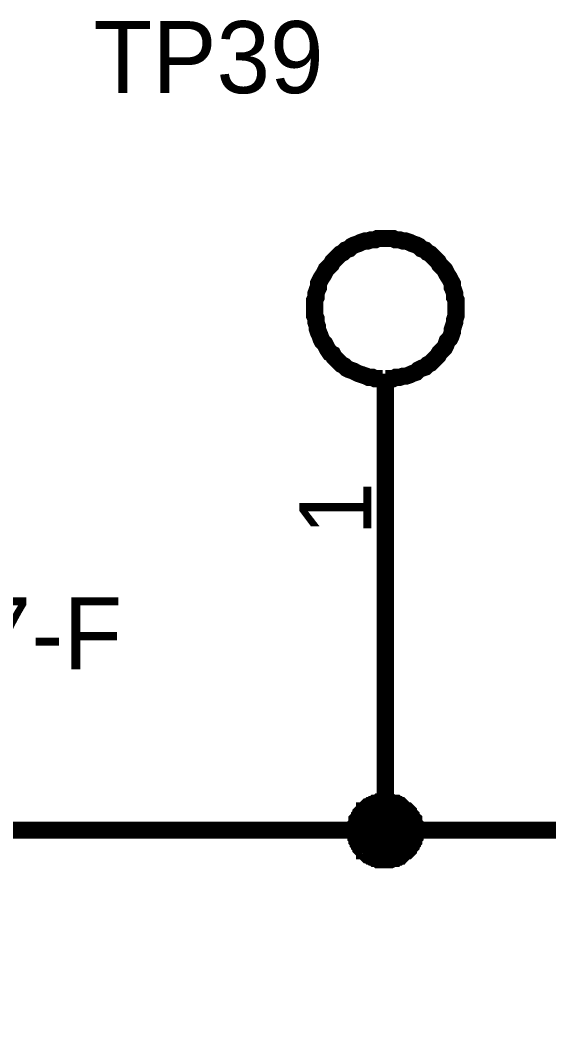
# Model space of a CAD drawing. Header units: millimetres. Extents: x 0 to 800, y 0 to 567.
# Drawn here: x 217.16 to 226.37, y 116.61 to 134.05 of the extents above; entities that cross this region are included whole.
import ezdxf

# ---------------------------------------------------------------- set-up
doc = ezdxf.new("R2010")
doc.units = ezdxf.units.MM
doc.layers.add('Sheet', color=255, linetype='Continuous')

msp = doc.modelspace()

# ---------------------------------------------------------------- linework, layer by layer
at = {"layer": 'Sheet'}
for points, const_width in [([(223.522, 130.249), (223.455, 130.249), (223.387, 130.249), (223.343, 130.226), (223.275, 130.226), (223.208, 130.204), (223.163, 130.204), (223.096, 130.182), (223.051, 130.159), (222.984, 130.137), (222.939, 130.114), (222.895, 130.07), (222.827, 130.047), (222.783, 130.002), (222.738, 129.98), (222.693, 129.935), (222.648, 129.89), (222.603, 129.846), (222.581, 129.801), (222.536, 129.756), (222.491, 129.711), (222.469, 129.666), (222.447, 129.622), (222.402, 129.554), (222.379, 129.51), (222.357, 129.465), (222.357, 129.398), (222.335, 129.353), (222.312, 129.286), (222.312, 129.218), (222.29, 129.174), (222.29, 129.106), (222.29, 129.039)], 0.3), ([(224.754, 129.039), (224.754, 129.106), (224.754, 129.174), (224.731, 129.218), (224.731, 129.286), (224.709, 129.353), (224.687, 129.398), (224.687, 129.465), (224.664, 129.51), (224.642, 129.554), (224.597, 129.622), (224.575, 129.666), (224.552, 129.711), (224.507, 129.756), (224.463, 129.801), (224.44, 129.846), (224.395, 129.89), (224.351, 129.935), (224.306, 129.98), (224.261, 130.002), (224.216, 130.047), (224.149, 130.07), (224.104, 130.114), (224.059, 130.137), (223.992, 130.159), (223.947, 130.182), (223.88, 130.204), (223.835, 130.204), (223.768, 130.226), (223.701, 130.226), (223.656, 130.249), (223.589, 130.249), (223.522, 130.249)], 0.3), ([(222.29, 129.039), (222.29, 128.972), (222.29, 128.905), (222.312, 128.86), (222.312, 128.793), (222.335, 128.726), (222.335, 128.681), (222.357, 128.614), (222.379, 128.569), (222.402, 128.502), (222.424, 128.457), (222.469, 128.412), (222.491, 128.367), (222.514, 128.323), (222.559, 128.255), (222.603, 128.233), (222.626, 128.188), (222.671, 128.143), (222.715, 128.099), (222.76, 128.054), (222.805, 128.031), (222.85, 127.987), (222.895, 127.964), (222.962, 127.942), (223.007, 127.919), (223.051, 127.897), (223.119, 127.875), (223.186, 127.852), (223.231, 127.83), (223.298, 127.83), (223.343, 127.807), (223.41, 127.807), (223.477, 127.807)], 0.3), ([(223.522, 127.807), (223.589, 127.807), (223.656, 127.807), (223.701, 127.83), (223.768, 127.83), (223.835, 127.852), (223.88, 127.852), (223.947, 127.875), (223.992, 127.897), (224.059, 127.919), (224.104, 127.964), (224.149, 127.987), (224.216, 128.009), (224.261, 128.054), (224.306, 128.076), (224.351, 128.121), (224.395, 128.166), (224.44, 128.211), (224.463, 128.255), (224.507, 128.3), (224.552, 128.345), (224.575, 128.39), (224.597, 128.457), (224.642, 128.502), (224.664, 128.547), (224.687, 128.614), (224.687, 128.659), (224.709, 128.726), (224.731, 128.793), (224.731, 128.838), (224.754, 128.905), (224.754, 128.972), (224.754, 129.039)], 0.3), ([(223.522, 127.897), (223.522, 124.403)], 0.3), ([(215.055, 70.108), (215.055, 119.878), (215.055, 119.945), (223.522, 119.945), (223.522, 124.403)], 0.3), ([(223.007, 119.945), (223.007, 119.968), (223.007, 119.99), (223.007, 120.013), (223.007, 120.035), (223.029, 120.057), (223.029, 120.08), (223.029, 120.125), (223.051, 120.147), (223.051, 120.147), (223.074, 120.169), (223.074, 120.192), (223.096, 120.214), (223.096, 120.237), (223.119, 120.259), (223.141, 120.281), (223.163, 120.281), (223.163, 120.304), (223.186, 120.326), (223.208, 120.349), (223.231, 120.349), (223.253, 120.371), (223.275, 120.371), (223.298, 120.393), (223.32, 120.393), (223.343, 120.416), (223.365, 120.416), (223.387, 120.416), (223.41, 120.438), (223.432, 120.438), (223.477, 120.438), (223.499, 120.438), (223.522, 120.438)], 0.3), ([(223.007, 119.945), (223.007, 119.968), (223.007, 119.99), (223.007, 120.013), (223.007, 120.035), (223.029, 120.057), (223.029, 120.08), (223.029, 120.125), (223.051, 120.147), (223.051, 120.147), (223.074, 120.169), (223.074, 120.192), (223.096, 120.214), (223.096, 120.237), (223.119, 120.259), (223.141, 120.281), (223.163, 120.281), (223.163, 120.304), (223.186, 120.326), (223.208, 120.349), (223.231, 120.349), (223.253, 120.371), (223.275, 120.371), (223.298, 120.393), (223.32, 120.393), (223.343, 120.416), (223.365, 120.416), (223.387, 120.416), (223.41, 120.438), (223.432, 120.438), (223.477, 120.438), (223.499, 120.438), (223.522, 120.438)], 0.3), ([(223.007, 119.945), (223.007, 119.968), (223.007, 119.99), (223.007, 120.013), (223.007, 120.035), (223.029, 120.057), (223.029, 120.08), (223.029, 120.125), (223.051, 120.147), (223.051, 120.147), (223.074, 120.169), (223.074, 120.192), (223.096, 120.214), (223.096, 120.237), (223.119, 120.259), (223.141, 120.281), (223.163, 120.281), (223.163, 120.304), (223.186, 120.326), (223.208, 120.349), (223.231, 120.349), (223.253, 120.371), (223.275, 120.371), (223.298, 120.393), (223.32, 120.393), (223.343, 120.416), (223.365, 120.416), (223.387, 120.416), (223.41, 120.438), (223.432, 120.438), (223.477, 120.438), (223.499, 120.438), (223.522, 120.438)], 0.3), ([(223.007, 119.945), (223.007, 119.968), (223.007, 119.99), (223.007, 120.013), (223.007, 120.035), (223.029, 120.057), (223.029, 120.08), (223.029, 120.125), (223.051, 120.147), (223.051, 120.147), (223.074, 120.169), (223.074, 120.192), (223.096, 120.214), (223.096, 120.237), (223.119, 120.259), (223.141, 120.281), (223.163, 120.281), (223.163, 120.304), (223.186, 120.326), (223.208, 120.349), (223.231, 120.349), (223.253, 120.371), (223.275, 120.371), (223.298, 120.393), (223.32, 120.393), (223.343, 120.416), (223.365, 120.416), (223.387, 120.416), (223.41, 120.438), (223.432, 120.438), (223.477, 120.438), (223.499, 120.438), (223.522, 120.438)], 0.3), ([(223.522, 120.438), (223.522, 120.438)], 0.3), ([(223.522, 120.438), (223.544, 120.438), (223.567, 120.438), (223.589, 120.438), (223.611, 120.438), (223.656, 120.416), (223.679, 120.416), (223.701, 120.416), (223.723, 120.393), (223.746, 120.393), (223.768, 120.371), (223.791, 120.371), (223.813, 120.349), (223.813, 120.349), (223.835, 120.326), (223.858, 120.304), (223.88, 120.281), (223.903, 120.281), (223.925, 120.259), (223.925, 120.237), (223.947, 120.214), (223.97, 120.192), (223.97, 120.169), (223.992, 120.147), (223.992, 120.147), (224.015, 120.125), (224.015, 120.08), (224.015, 120.057), (224.037, 120.035), (224.037, 120.013), (224.037, 119.99), (224.037, 119.968), (224.037, 119.945)], 0.3), ([(223.522, 120.438), (223.522, 120.438)], 0.3), ([(223.522, 120.438), (223.544, 120.438), (223.567, 120.438), (223.589, 120.438), (223.611, 120.438), (223.656, 120.416), (223.679, 120.416), (223.701, 120.416), (223.723, 120.393), (223.746, 120.393), (223.768, 120.371), (223.791, 120.371), (223.813, 120.349), (223.813, 120.349), (223.835, 120.326), (223.858, 120.304), (223.88, 120.281), (223.903, 120.281), (223.925, 120.259), (223.925, 120.237), (223.947, 120.214), (223.97, 120.192), (223.97, 120.169), (223.992, 120.147), (223.992, 120.147), (224.015, 120.125), (224.015, 120.08), (224.015, 120.057), (224.037, 120.035), (224.037, 120.013), (224.037, 119.99), (224.037, 119.968), (224.037, 119.945)], 0.3), ([(223.522, 120.438), (223.522, 120.438)], 0.3), ([(223.522, 120.438), (223.544, 120.438), (223.567, 120.438), (223.589, 120.438), (223.611, 120.438), (223.656, 120.416), (223.679, 120.416), (223.701, 120.416), (223.723, 120.393), (223.746, 120.393), (223.768, 120.371), (223.791, 120.371), (223.813, 120.349), (223.813, 120.349), (223.835, 120.326), (223.858, 120.304), (223.88, 120.281), (223.903, 120.281), (223.925, 120.259), (223.925, 120.237), (223.947, 120.214), (223.97, 120.192), (223.97, 120.169), (223.992, 120.147), (223.992, 120.147), (224.015, 120.125), (224.015, 120.08), (224.015, 120.057), (224.037, 120.035), (224.037, 120.013), (224.037, 119.99), (224.037, 119.968), (224.037, 119.945)], 0.3), ([(223.522, 120.438), (223.522, 120.438)], 0.3), ([(223.522, 120.438), (223.544, 120.438), (223.567, 120.438), (223.589, 120.438), (223.611, 120.438), (223.656, 120.416), (223.679, 120.416), (223.701, 120.416), (223.723, 120.393), (223.746, 120.393), (223.768, 120.371), (223.791, 120.371), (223.813, 120.349), (223.813, 120.349), (223.835, 120.326), (223.858, 120.304), (223.88, 120.281), (223.903, 120.281), (223.925, 120.259), (223.925, 120.237), (223.947, 120.214), (223.97, 120.192), (223.97, 120.169), (223.992, 120.147), (223.992, 120.147), (224.015, 120.125), (224.015, 120.08), (224.015, 120.057), (224.037, 120.035), (224.037, 120.013), (224.037, 119.99), (224.037, 119.968), (224.037, 119.945)], 0.3), ([(223.007, 119.945), (223.007, 119.968), (223.007, 119.99), (223.007, 120.013), (223.007, 120.035), (223.029, 120.057), (223.029, 120.08), (223.029, 120.125), (223.051, 120.147), (223.051, 120.147), (223.074, 120.169), (223.074, 120.192), (223.096, 120.214), (223.096, 120.237), (223.119, 120.259), (223.141, 120.281), (223.163, 120.281), (223.163, 120.304), (223.186, 120.326), (223.208, 120.349), (223.231, 120.349), (223.253, 120.371), (223.275, 120.371), (223.298, 120.393), (223.32, 120.393), (223.343, 120.416), (223.365, 120.416), (223.387, 120.416), (223.41, 120.438), (223.432, 120.438), (223.477, 120.438), (223.499, 120.438), (223.522, 120.438)], 0.0991), ([(223.007, 119.945), (223.007, 119.968), (223.007, 119.99), (223.007, 120.013), (223.007, 120.035), (223.029, 120.057), (223.029, 120.08), (223.029, 120.125), (223.051, 120.147), (223.051, 120.147), (223.074, 120.169), (223.074, 120.192), (223.096, 120.214), (223.096, 120.237), (223.119, 120.259), (223.141, 120.281), (223.163, 120.281), (223.163, 120.304), (223.186, 120.326), (223.208, 120.349), (223.231, 120.349), (223.253, 120.371), (223.275, 120.371), (223.298, 120.393), (223.32, 120.393), (223.343, 120.416), (223.365, 120.416), (223.387, 120.416), (223.41, 120.438), (223.432, 120.438), (223.477, 120.438), (223.499, 120.438), (223.522, 120.438)], 0.0991), ([(223.007, 119.945), (223.007, 119.968), (223.007, 119.99), (223.007, 120.013), (223.007, 120.035), (223.029, 120.057), (223.029, 120.08), (223.029, 120.125), (223.051, 120.147), (223.051, 120.147), (223.074, 120.169), (223.074, 120.192), (223.096, 120.214), (223.096, 120.237), (223.119, 120.259), (223.141, 120.281), (223.163, 120.281), (223.163, 120.304), (223.186, 120.326), (223.208, 120.349), (223.231, 120.349), (223.253, 120.371), (223.275, 120.371), (223.298, 120.393), (223.32, 120.393), (223.343, 120.416), (223.365, 120.416), (223.387, 120.416), (223.41, 120.438), (223.432, 120.438), (223.477, 120.438), (223.499, 120.438), (223.522, 120.438)], 0.0991), ([(223.007, 119.945), (223.007, 119.968), (223.007, 119.99), (223.007, 120.013), (223.007, 120.035), (223.029, 120.057), (223.029, 120.08), (223.029, 120.125), (223.051, 120.147), (223.051, 120.147), (223.074, 120.169), (223.074, 120.192), (223.096, 120.214), (223.096, 120.237), (223.119, 120.259), (223.141, 120.281), (223.163, 120.281), (223.163, 120.304), (223.186, 120.326), (223.208, 120.349), (223.231, 120.349), (223.253, 120.371), (223.275, 120.371), (223.298, 120.393), (223.32, 120.393), (223.343, 120.416), (223.365, 120.416), (223.387, 120.416), (223.41, 120.438), (223.432, 120.438), (223.477, 120.438), (223.499, 120.438), (223.522, 120.438)], 0.0991), ([(223.522, 120.438), (223.522, 120.438)], 0.0991), ([(223.522, 120.438), (223.544, 120.438), (223.567, 120.438), (223.589, 120.438), (223.611, 120.438), (223.656, 120.416), (223.679, 120.416), (223.701, 120.416), (223.723, 120.393), (223.746, 120.393), (223.768, 120.371), (223.791, 120.371), (223.813, 120.349), (223.813, 120.349), (223.835, 120.326), (223.858, 120.304), (223.88, 120.281), (223.903, 120.281), (223.925, 120.259), (223.925, 120.237), (223.947, 120.214), (223.97, 120.192), (223.97, 120.169), (223.992, 120.147), (223.992, 120.147), (224.015, 120.125), (224.015, 120.08), (224.015, 120.057), (224.037, 120.035), (224.037, 120.013), (224.037, 119.99), (224.037, 119.968), (224.037, 119.945)], 0.0991), ([(223.522, 120.438), (223.522, 120.438)], 0.0991), ([(223.522, 120.438), (223.544, 120.438), (223.567, 120.438), (223.589, 120.438), (223.611, 120.438), (223.656, 120.416), (223.679, 120.416), (223.701, 120.416), (223.723, 120.393), (223.746, 120.393), (223.768, 120.371), (223.791, 120.371), (223.813, 120.349), (223.813, 120.349), (223.835, 120.326), (223.858, 120.304), (223.88, 120.281), (223.903, 120.281), (223.925, 120.259), (223.925, 120.237), (223.947, 120.214), (223.97, 120.192), (223.97, 120.169), (223.992, 120.147), (223.992, 120.147), (224.015, 120.125), (224.015, 120.08), (224.015, 120.057), (224.037, 120.035), (224.037, 120.013), (224.037, 119.99), (224.037, 119.968), (224.037, 119.945)], 0.0991), ([(223.522, 120.438), (223.522, 120.438)], 0.0991), ([(223.522, 120.438), (223.544, 120.438), (223.567, 120.438), (223.589, 120.438), (223.611, 120.438), (223.656, 120.416), (223.679, 120.416), (223.701, 120.416), (223.723, 120.393), (223.746, 120.393), (223.768, 120.371), (223.791, 120.371), (223.813, 120.349), (223.813, 120.349), (223.835, 120.326), (223.858, 120.304), (223.88, 120.281), (223.903, 120.281), (223.925, 120.259), (223.925, 120.237), (223.947, 120.214), (223.97, 120.192), (223.97, 120.169), (223.992, 120.147), (223.992, 120.147), (224.015, 120.125), (224.015, 120.08), (224.015, 120.057), (224.037, 120.035), (224.037, 120.013), (224.037, 119.99), (224.037, 119.968), (224.037, 119.945)], 0.0991), ([(223.522, 120.438), (223.522, 120.438)], 0.0991), ([(223.522, 120.438), (223.544, 120.438), (223.567, 120.438), (223.589, 120.438), (223.611, 120.438), (223.656, 120.416), (223.679, 120.416), (223.701, 120.416), (223.723, 120.393), (223.746, 120.393), (223.768, 120.371), (223.791, 120.371), (223.813, 120.349), (223.813, 120.349), (223.835, 120.326), (223.858, 120.304), (223.88, 120.281), (223.903, 120.281), (223.925, 120.259), (223.925, 120.237), (223.947, 120.214), (223.97, 120.192), (223.97, 120.169), (223.992, 120.147), (223.992, 120.147), (224.015, 120.125), (224.015, 120.08), (224.015, 120.057), (224.037, 120.035), (224.037, 120.013), (224.037, 119.99), (224.037, 119.968), (224.037, 119.945)], 0.0991), ([(223.522, 119.43), (223.499, 119.43), (223.477, 119.43), (223.432, 119.43), (223.41, 119.43), (223.387, 119.453), (223.365, 119.453), (223.343, 119.453), (223.32, 119.475), (223.298, 119.475), (223.275, 119.497), (223.253, 119.497), (223.231, 119.52), (223.208, 119.52), (223.186, 119.542), (223.163, 119.565), (223.163, 119.587), (223.141, 119.587), (223.119, 119.609), (223.096, 119.632), (223.096, 119.654), (223.074, 119.677), (223.074, 119.699), (223.051, 119.721), (223.051, 119.744), (223.029, 119.766), (223.029, 119.789), (223.029, 119.811), (223.007, 119.833), (223.007, 119.856), (223.007, 119.901), (223.007, 119.923), (223.007, 119.945)], 0.3), ([(223.007, 119.945), (223.007, 119.945)], 0.3), ([(223.522, 119.43), (223.499, 119.43), (223.477, 119.43), (223.432, 119.43), (223.41, 119.43), (223.387, 119.453), (223.365, 119.453), (223.343, 119.453), (223.32, 119.475), (223.298, 119.475), (223.275, 119.497), (223.253, 119.497), (223.231, 119.52), (223.208, 119.52), (223.186, 119.542), (223.163, 119.565), (223.163, 119.587), (223.141, 119.587), (223.119, 119.609), (223.096, 119.632), (223.096, 119.654), (223.074, 119.677), (223.074, 119.699), (223.051, 119.721), (223.051, 119.744), (223.029, 119.766), (223.029, 119.789), (223.029, 119.811), (223.007, 119.833), (223.007, 119.856), (223.007, 119.901), (223.007, 119.923), (223.007, 119.945)], 0.3), ([(223.007, 119.945), (223.007, 119.945)], 0.3), ([(223.522, 119.43), (223.499, 119.43), (223.477, 119.43), (223.432, 119.43), (223.41, 119.43), (223.387, 119.453), (223.365, 119.453), (223.343, 119.453), (223.32, 119.475), (223.298, 119.475), (223.275, 119.497), (223.253, 119.497), (223.231, 119.52), (223.208, 119.52), (223.186, 119.542), (223.163, 119.565), (223.163, 119.587), (223.141, 119.587), (223.119, 119.609), (223.096, 119.632), (223.096, 119.654), (223.074, 119.677), (223.074, 119.699), (223.051, 119.721), (223.051, 119.744), (223.029, 119.766), (223.029, 119.789), (223.029, 119.811), (223.007, 119.833), (223.007, 119.856), (223.007, 119.901), (223.007, 119.923), (223.007, 119.945)], 0.3), ([(223.007, 119.945), (223.007, 119.945)], 0.3), ([(223.522, 119.43), (223.499, 119.43), (223.477, 119.43), (223.432, 119.43), (223.41, 119.43), (223.387, 119.453), (223.365, 119.453), (223.343, 119.453), (223.32, 119.475), (223.298, 119.475), (223.275, 119.497), (223.253, 119.497), (223.231, 119.52), (223.208, 119.52), (223.186, 119.542), (223.163, 119.565), (223.163, 119.587), (223.141, 119.587), (223.119, 119.609), (223.096, 119.632), (223.096, 119.654), (223.074, 119.677), (223.074, 119.699), (223.051, 119.721), (223.051, 119.744), (223.029, 119.766), (223.029, 119.789), (223.029, 119.811), (223.007, 119.833), (223.007, 119.856), (223.007, 119.901), (223.007, 119.923), (223.007, 119.945)], 0.3), ([(223.007, 119.945), (223.007, 119.945)], 0.3), ([(223.522, 119.945), (234.609, 119.945), (234.609, 119.856), (257.233, 119.856)], 0.3), ([(224.037, 119.945), (224.037, 119.923), (224.037, 119.901), (224.037, 119.856), (224.037, 119.833), (224.015, 119.811), (224.015, 119.789), (224.015, 119.766), (223.992, 119.744), (223.992, 119.721), (223.97, 119.699), (223.97, 119.677), (223.947, 119.654), (223.925, 119.632), (223.925, 119.609), (223.903, 119.587), (223.88, 119.587), (223.858, 119.565), (223.835, 119.542), (223.813, 119.52), (223.813, 119.52), (223.791, 119.497), (223.768, 119.497), (223.746, 119.475), (223.723, 119.475), (223.701, 119.453), (223.679, 119.453), (223.656, 119.453), (223.611, 119.43), (223.589, 119.43), (223.567, 119.43), (223.544, 119.43), (223.522, 119.43)], 0.3), ([(224.037, 119.945), (224.037, 119.923), (224.037, 119.901), (224.037, 119.856), (224.037, 119.833), (224.015, 119.811), (224.015, 119.789), (224.015, 119.766), (223.992, 119.744), (223.992, 119.721), (223.97, 119.699), (223.97, 119.677), (223.947, 119.654), (223.925, 119.632), (223.925, 119.609), (223.903, 119.587), (223.88, 119.587), (223.858, 119.565), (223.835, 119.542), (223.813, 119.52), (223.813, 119.52), (223.791, 119.497), (223.768, 119.497), (223.746, 119.475), (223.723, 119.475), (223.701, 119.453), (223.679, 119.453), (223.656, 119.453), (223.611, 119.43), (223.589, 119.43), (223.567, 119.43), (223.544, 119.43), (223.522, 119.43)], 0.3), ([(224.037, 119.945), (224.037, 119.923), (224.037, 119.901), (224.037, 119.856), (224.037, 119.833), (224.015, 119.811), (224.015, 119.789), (224.015, 119.766), (223.992, 119.744), (223.992, 119.721), (223.97, 119.699), (223.97, 119.677), (223.947, 119.654), (223.925, 119.632), (223.925, 119.609), (223.903, 119.587), (223.88, 119.587), (223.858, 119.565), (223.835, 119.542), (223.813, 119.52), (223.813, 119.52), (223.791, 119.497), (223.768, 119.497), (223.746, 119.475), (223.723, 119.475), (223.701, 119.453), (223.679, 119.453), (223.656, 119.453), (223.611, 119.43), (223.589, 119.43), (223.567, 119.43), (223.544, 119.43), (223.522, 119.43)], 0.3), ([(224.037, 119.945), (224.037, 119.923), (224.037, 119.901), (224.037, 119.856), (224.037, 119.833), (224.015, 119.811), (224.015, 119.789), (224.015, 119.766), (223.992, 119.744), (223.992, 119.721), (223.97, 119.699), (223.97, 119.677), (223.947, 119.654), (223.925, 119.632), (223.925, 119.609), (223.903, 119.587), (223.88, 119.587), (223.858, 119.565), (223.835, 119.542), (223.813, 119.52), (223.813, 119.52), (223.791, 119.497), (223.768, 119.497), (223.746, 119.475), (223.723, 119.475), (223.701, 119.453), (223.679, 119.453), (223.656, 119.453), (223.611, 119.43), (223.589, 119.43), (223.567, 119.43), (223.544, 119.43), (223.522, 119.43)], 0.3), ([(224.037, 119.945), (224.037, 119.945), (224.037, 119.945), (224.037, 119.945), (224.037, 119.945), (224.037, 119.945), (224.037, 119.945), (224.037, 119.945), (224.037, 119.945), (224.037, 119.945), (224.037, 119.945), (224.037, 119.945), (224.037, 119.945), (224.037, 119.945), (224.037, 119.945), (224.037, 119.945), (224.037, 119.945), (224.037, 119.945), (224.037, 119.945), (224.037, 119.945), (224.037, 119.945), (224.037, 119.945), (224.037, 119.945), (224.037, 119.945), (224.037, 119.945), (224.037, 119.945), (224.037, 119.945), (224.037, 119.945), (224.037, 119.945), (224.037, 119.945), (224.037, 119.945), (224.037, 119.945), (224.037, 119.945)], 0.3), ([(224.037, 119.945), (224.037, 119.945)], 0.3), ([(224.037, 119.945), (224.037, 119.945), (224.037, 119.945), (224.037, 119.945), (224.037, 119.945), (224.037, 119.945), (224.037, 119.945), (224.037, 119.945), (224.037, 119.945), (224.037, 119.945), (224.037, 119.945), (224.037, 119.945), (224.037, 119.945), (224.037, 119.945), (224.037, 119.945), (224.037, 119.945), (224.037, 119.945), (224.037, 119.945), (224.037, 119.945), (224.037, 119.945), (224.037, 119.945), (224.037, 119.945), (224.037, 119.945), (224.037, 119.945), (224.037, 119.945), (224.037, 119.945), (224.037, 119.945), (224.037, 119.945), (224.037, 119.945), (224.037, 119.945), (224.037, 119.945), (224.037, 119.945), (224.037, 119.945)], 0.3), ([(224.037, 119.945), (224.037, 119.945)], 0.3), ([(224.037, 119.945), (224.037, 119.945), (224.037, 119.945), (224.037, 119.945), (224.037, 119.945), (224.037, 119.945), (224.037, 119.945), (224.037, 119.945), (224.037, 119.945), (224.037, 119.945), (224.037, 119.945), (224.037, 119.945), (224.037, 119.945), (224.037, 119.945), (224.037, 119.945), (224.037, 119.945), (224.037, 119.945), (224.037, 119.945), (224.037, 119.945), (224.037, 119.945), (224.037, 119.945), (224.037, 119.945), (224.037, 119.945), (224.037, 119.945), (224.037, 119.945), (224.037, 119.945), (224.037, 119.945), (224.037, 119.945), (224.037, 119.945), (224.037, 119.945), (224.037, 119.945), (224.037, 119.945), (224.037, 119.945)], 0.3), ([(224.037, 119.945), (224.037, 119.945)], 0.3), ([(224.037, 119.945), (224.037, 119.945), (224.037, 119.945), (224.037, 119.945), (224.037, 119.945), (224.037, 119.945), (224.037, 119.945), (224.037, 119.945), (224.037, 119.945), (224.037, 119.945), (224.037, 119.945), (224.037, 119.945), (224.037, 119.945), (224.037, 119.945), (224.037, 119.945), (224.037, 119.945), (224.037, 119.945), (224.037, 119.945), (224.037, 119.945), (224.037, 119.945), (224.037, 119.945), (224.037, 119.945), (224.037, 119.945), (224.037, 119.945), (224.037, 119.945), (224.037, 119.945), (224.037, 119.945), (224.037, 119.945), (224.037, 119.945), (224.037, 119.945), (224.037, 119.945), (224.037, 119.945), (224.037, 119.945)], 0.3), ([(224.037, 119.945), (224.037, 119.945)], 0.3), ([(223.522, 119.43), (223.499, 119.43), (223.477, 119.43), (223.432, 119.43), (223.41, 119.43), (223.387, 119.453), (223.365, 119.453), (223.343, 119.453), (223.32, 119.475), (223.298, 119.475), (223.275, 119.497), (223.253, 119.497), (223.231, 119.52), (223.208, 119.52), (223.186, 119.542), (223.163, 119.565), (223.163, 119.587), (223.141, 119.587), (223.119, 119.609), (223.096, 119.632), (223.096, 119.654), (223.074, 119.677), (223.074, 119.699), (223.051, 119.721), (223.051, 119.744), (223.029, 119.766), (223.029, 119.789), (223.029, 119.811), (223.007, 119.833), (223.007, 119.856), (223.007, 119.901), (223.007, 119.923), (223.007, 119.945)], 0.0991), ([(223.007, 119.945), (223.007, 119.945)], 0.0991), ([(223.522, 119.43), (223.499, 119.43), (223.477, 119.43), (223.432, 119.43), (223.41, 119.43), (223.387, 119.453), (223.365, 119.453), (223.343, 119.453), (223.32, 119.475), (223.298, 119.475), (223.275, 119.497), (223.253, 119.497), (223.231, 119.52), (223.208, 119.52), (223.186, 119.542), (223.163, 119.565), (223.163, 119.587), (223.141, 119.587), (223.119, 119.609), (223.096, 119.632), (223.096, 119.654), (223.074, 119.677), (223.074, 119.699), (223.051, 119.721), (223.051, 119.744), (223.029, 119.766), (223.029, 119.789), (223.029, 119.811), (223.007, 119.833), (223.007, 119.856), (223.007, 119.901), (223.007, 119.923), (223.007, 119.945)], 0.0991), ([(223.007, 119.945), (223.007, 119.945)], 0.0991), ([(223.522, 119.43), (223.499, 119.43), (223.477, 119.43), (223.432, 119.43), (223.41, 119.43), (223.387, 119.453), (223.365, 119.453), (223.343, 119.453), (223.32, 119.475), (223.298, 119.475), (223.275, 119.497), (223.253, 119.497), (223.231, 119.52), (223.208, 119.52), (223.186, 119.542), (223.163, 119.565), (223.163, 119.587), (223.141, 119.587), (223.119, 119.609), (223.096, 119.632), (223.096, 119.654), (223.074, 119.677), (223.074, 119.699), (223.051, 119.721), (223.051, 119.744), (223.029, 119.766), (223.029, 119.789), (223.029, 119.811), (223.007, 119.833), (223.007, 119.856), (223.007, 119.901), (223.007, 119.923), (223.007, 119.945)], 0.0991), ([(223.007, 119.945), (223.007, 119.945)], 0.0991), ([(223.522, 119.43), (223.499, 119.43), (223.477, 119.43), (223.432, 119.43), (223.41, 119.43), (223.387, 119.453), (223.365, 119.453), (223.343, 119.453), (223.32, 119.475), (223.298, 119.475), (223.275, 119.497), (223.253, 119.497), (223.231, 119.52), (223.208, 119.52), (223.186, 119.542), (223.163, 119.565), (223.163, 119.587), (223.141, 119.587), (223.119, 119.609), (223.096, 119.632), (223.096, 119.654), (223.074, 119.677), (223.074, 119.699), (223.051, 119.721), (223.051, 119.744), (223.029, 119.766), (223.029, 119.789), (223.029, 119.811), (223.007, 119.833), (223.007, 119.856), (223.007, 119.901), (223.007, 119.923), (223.007, 119.945)], 0.0991), ([(223.007, 119.945), (223.007, 119.945)], 0.0991), ([(224.037, 119.945), (224.037, 119.923), (224.037, 119.901), (224.037, 119.856), (224.037, 119.833), (224.015, 119.811), (224.015, 119.789), (224.015, 119.766), (223.992, 119.744), (223.992, 119.721), (223.97, 119.699), (223.97, 119.677), (223.947, 119.654), (223.925, 119.632), (223.925, 119.609), (223.903, 119.587), (223.88, 119.587), (223.858, 119.565), (223.835, 119.542), (223.813, 119.52), (223.813, 119.52), (223.791, 119.497), (223.768, 119.497), (223.746, 119.475), (223.723, 119.475), (223.701, 119.453), (223.679, 119.453), (223.656, 119.453), (223.611, 119.43), (223.589, 119.43), (223.567, 119.43), (223.544, 119.43), (223.522, 119.43)], 0.0991), ([(224.037, 119.945), (224.037, 119.923), (224.037, 119.901), (224.037, 119.856), (224.037, 119.833), (224.015, 119.811), (224.015, 119.789), (224.015, 119.766), (223.992, 119.744), (223.992, 119.721), (223.97, 119.699), (223.97, 119.677), (223.947, 119.654), (223.925, 119.632), (223.925, 119.609), (223.903, 119.587), (223.88, 119.587), (223.858, 119.565), (223.835, 119.542), (223.813, 119.52), (223.813, 119.52), (223.791, 119.497), (223.768, 119.497), (223.746, 119.475), (223.723, 119.475), (223.701, 119.453), (223.679, 119.453), (223.656, 119.453), (223.611, 119.43), (223.589, 119.43), (223.567, 119.43), (223.544, 119.43), (223.522, 119.43)], 0.0991), ([(224.037, 119.945), (224.037, 119.923), (224.037, 119.901), (224.037, 119.856), (224.037, 119.833), (224.015, 119.811), (224.015, 119.789), (224.015, 119.766), (223.992, 119.744), (223.992, 119.721), (223.97, 119.699), (223.97, 119.677), (223.947, 119.654), (223.925, 119.632), (223.925, 119.609), (223.903, 119.587), (223.88, 119.587), (223.858, 119.565), (223.835, 119.542), (223.813, 119.52), (223.813, 119.52), (223.791, 119.497), (223.768, 119.497), (223.746, 119.475), (223.723, 119.475), (223.701, 119.453), (223.679, 119.453), (223.656, 119.453), (223.611, 119.43), (223.589, 119.43), (223.567, 119.43), (223.544, 119.43), (223.522, 119.43)], 0.0991), ([(224.037, 119.945), (224.037, 119.923), (224.037, 119.901), (224.037, 119.856), (224.037, 119.833), (224.015, 119.811), (224.015, 119.789), (224.015, 119.766), (223.992, 119.744), (223.992, 119.721), (223.97, 119.699), (223.97, 119.677), (223.947, 119.654), (223.925, 119.632), (223.925, 119.609), (223.903, 119.587), (223.88, 119.587), (223.858, 119.565), (223.835, 119.542), (223.813, 119.52), (223.813, 119.52), (223.791, 119.497), (223.768, 119.497), (223.746, 119.475), (223.723, 119.475), (223.701, 119.453), (223.679, 119.453), (223.656, 119.453), (223.611, 119.43), (223.589, 119.43), (223.567, 119.43), (223.544, 119.43), (223.522, 119.43)], 0.0991), ([(224.037, 119.945), (224.037, 119.945), (224.037, 119.945), (224.037, 119.945), (224.037, 119.945), (224.037, 119.945), (224.037, 119.945), (224.037, 119.945), (224.037, 119.945), (224.037, 119.945), (224.037, 119.945), (224.037, 119.945), (224.037, 119.945), (224.037, 119.945), (224.037, 119.945), (224.037, 119.945), (224.037, 119.945), (224.037, 119.945), (224.037, 119.945), (224.037, 119.945), (224.037, 119.945), (224.037, 119.945), (224.037, 119.945), (224.037, 119.945), (224.037, 119.945), (224.037, 119.945), (224.037, 119.945), (224.037, 119.945), (224.037, 119.945), (224.037, 119.945), (224.037, 119.945), (224.037, 119.945), (224.037, 119.945)], 0.0991), ([(224.037, 119.945), (224.037, 119.945)], 0.0991), ([(224.037, 119.945), (224.037, 119.945), (224.037, 119.945), (224.037, 119.945), (224.037, 119.945), (224.037, 119.945), (224.037, 119.945), (224.037, 119.945), (224.037, 119.945), (224.037, 119.945), (224.037, 119.945), (224.037, 119.945), (224.037, 119.945), (224.037, 119.945), (224.037, 119.945), (224.037, 119.945), (224.037, 119.945), (224.037, 119.945), (224.037, 119.945), (224.037, 119.945), (224.037, 119.945), (224.037, 119.945), (224.037, 119.945), (224.037, 119.945), (224.037, 119.945), (224.037, 119.945), (224.037, 119.945), (224.037, 119.945), (224.037, 119.945), (224.037, 119.945), (224.037, 119.945), (224.037, 119.945), (224.037, 119.945)], 0.0991), ([(224.037, 119.945), (224.037, 119.945)], 0.0991), ([(224.037, 119.945), (224.037, 119.945), (224.037, 119.945), (224.037, 119.945), (224.037, 119.945), (224.037, 119.945), (224.037, 119.945), (224.037, 119.945), (224.037, 119.945), (224.037, 119.945), (224.037, 119.945), (224.037, 119.945), (224.037, 119.945), (224.037, 119.945), (224.037, 119.945), (224.037, 119.945), (224.037, 119.945), (224.037, 119.945), (224.037, 119.945), (224.037, 119.945), (224.037, 119.945), (224.037, 119.945), (224.037, 119.945), (224.037, 119.945), (224.037, 119.945), (224.037, 119.945), (224.037, 119.945), (224.037, 119.945), (224.037, 119.945), (224.037, 119.945), (224.037, 119.945), (224.037, 119.945), (224.037, 119.945)], 0.0991), ([(224.037, 119.945), (224.037, 119.945)], 0.0991), ([(224.037, 119.945), (224.037, 119.945), (224.037, 119.945), (224.037, 119.945), (224.037, 119.945), (224.037, 119.945), (224.037, 119.945), (224.037, 119.945), (224.037, 119.945), (224.037, 119.945), (224.037, 119.945), (224.037, 119.945), (224.037, 119.945), (224.037, 119.945), (224.037, 119.945), (224.037, 119.945), (224.037, 119.945), (224.037, 119.945), (224.037, 119.945), (224.037, 119.945), (224.037, 119.945), (224.037, 119.945), (224.037, 119.945), (224.037, 119.945), (224.037, 119.945), (224.037, 119.945), (224.037, 119.945), (224.037, 119.945), (224.037, 119.945), (224.037, 119.945), (224.037, 119.945), (224.037, 119.945), (224.037, 119.945)], 0.0991), ([(224.037, 119.945), (224.037, 119.945)], 0.0991)]:
    msp.add_lwpolyline(points, dxfattribs=dict(at, const_width=const_width))
at = {"layer": 'Sheet', "const_width": 0.508}
msp.add_lwpolyline([(223.256, 119.944, 1), (223.764, 119.944, 1)], format="xyb", close=True, dxfattribs=at)

# ---------------------------------------------------------------- texts
at = {"layer": 'Sheet'}
for s, height, p in [('TP39', 1.2543, (218.437, 132.78)), ('1N4148W-7-F', 1.25433, (208.402, 122.745))]:
    msp.add_text(s, height=height, dxfattribs=at).set_placement(p)
msp.add_text('1', height=1.254, rotation=90, dxfattribs=at).set_placement((223.275, 125.075))

doc.saveas('drawing.dxf')
